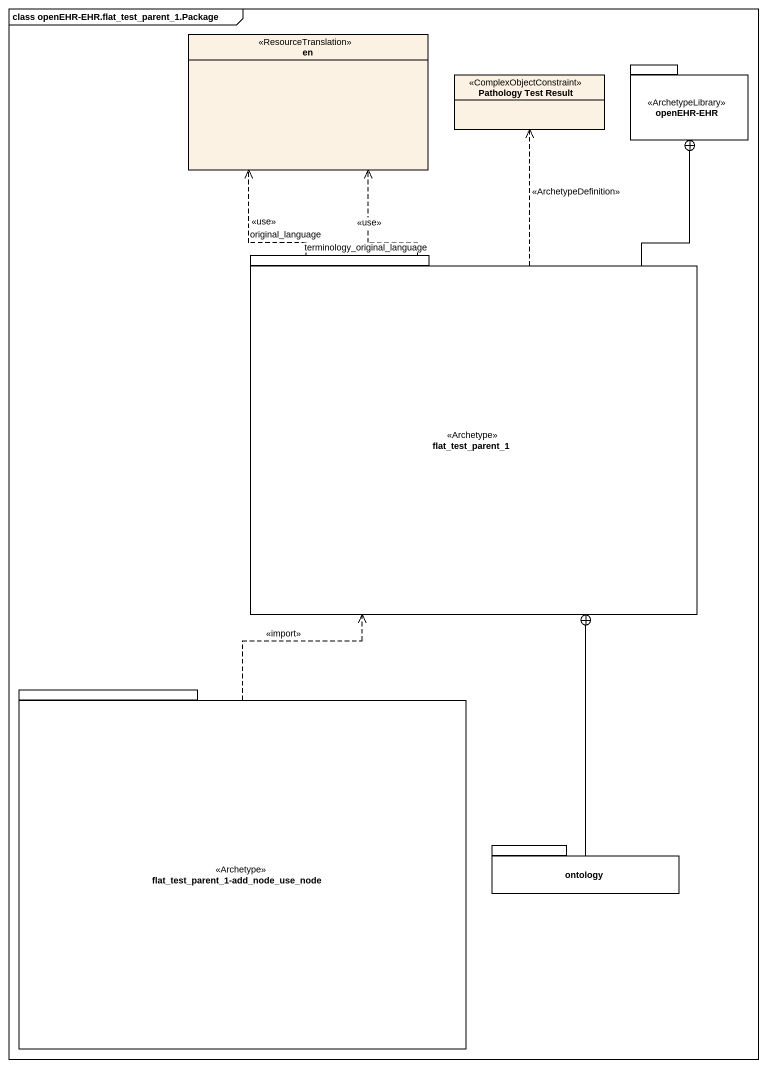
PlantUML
@startuml
mainframe class openEHR-EHR.flat_test_parent_1.Package
hide circle
hide empty members
enum en <<ResourceTranslation>>
class "Pathology Test Result" as Pathology_Test_Result <<ComplexObjectConstraint>>
package "openEHR-EHR" as openEHR_EHR <<ArchetypeLibrary>> {
}
package flat_test_parent_1 <<Archetype>> {
}
package "flat_test_parent_1-add_node_use_node" as flat_test_parent_1_add_node <<Archetype>> {
}
package ontology {
}
flat_test_parent_1 .up.> en : <<use>>\noriginal_language
flat_test_parent_1 .up.> en : <<use>>\nterminology_original_language
flat_test_parent_1 .up.> Pathology_Test_Result : <<ArchetypeDefinition>>
flat_test_parent_1 -up-+ openEHR_EHR
flat_test_parent_1_add_node .up.> flat_test_parent_1 : <<import>>
ontology -up-+ flat_test_parent_1
@enduml
